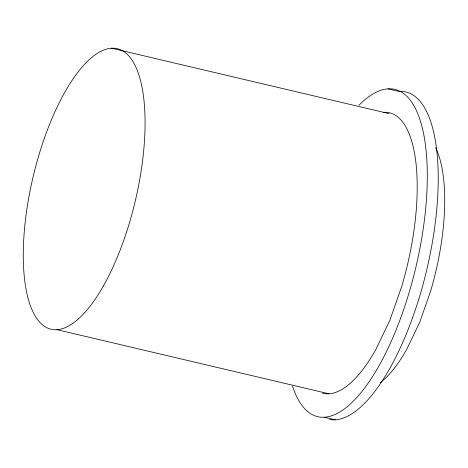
<?xml version="1.0" encoding="UTF-8"?>
<svg xmlns="http://www.w3.org/2000/svg" width="468" height="468" viewBox="0 0 468 468"><rect width="100%" height="100%" fill="white"/><g stroke="black" fill="none" stroke-linecap="round" stroke-linejoin="round"><path stroke-width="0.7" d="M388.118 88.867L398.999 91.436A168.129 61.244 -76.7 0 1 429.074 259.488A168.129 61.244 -76.7 0 1 329.484 419.463M111.425 48.175L389.013 113.607M56.88 329.653L329.022 393.804M324.476 417.263L335.363 419.825M435.503 147.572A131.999 48.081 -76.7 0 1 430.624 291.137L419.62 322.54L406.522 349.731A131.999 48.081 -76.7 0 1 380.268 382.66M383.567 112.326A144.109 52.492 -76.7 0 1 401.79 286.229L389.774 320.51L375.482 350.193A144.109 52.492 -76.7 0 1 322.505 393.143M359.003 105.206A168.129 61.244 -76.7 0 1 426.734 158.307A168.129 61.244 -76.7 0 1 376.646 369.895A168.129 61.244 -76.7 0 1 292.523 386.077M103.34 286.042A144.109 52.492 -76.7 0 0 124.582 52.094A144.109 52.492 -76.7 0 0 24.541 228.6A144.109 52.492 -76.7 0 0 103.34 286.042"/></g></svg>
